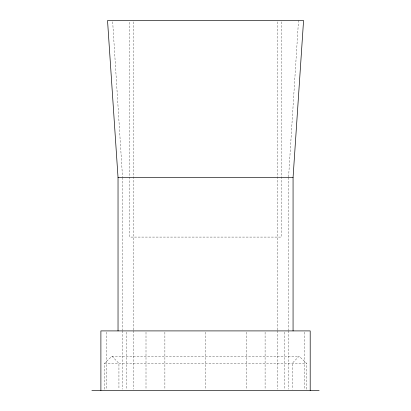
<?xml version="1.0" encoding="UTF-8"?>
<svg xmlns="http://www.w3.org/2000/svg" width="411" height="411" viewBox="0 0 411 411"><rect width="100%" height="100%" fill="white"/><g stroke="black" fill="none" stroke-linecap="round" stroke-linejoin="round"><path stroke-width="0.31" stroke-dasharray="2.06 1.54" d="M288.594 176.889L298.509 20.55M306.596 389.191L306.596 363.386L299.11 356.167L292.159 363.386L292.159 389.191M104.502 389.191L104.502 363.386L111.987 356.167L299.11 356.167M104.502 363.386L306.596 363.386M111.987 356.167L118.938 363.386L118.938 389.191M112.671 21.829L122.509 176.889M304.792 332.186L304.792 389.171M288.553 177.531L288.553 330.167M288.553 330.809L288.553 389.166M284.448 332.186L284.448 389.171M281.335 21.829L281.335 237.085L129.763 237.085L129.763 21.829M277.723 21.829L277.723 330.084M277.723 330.727L277.723 389.171M265.095 332.186L265.095 389.171M246.215 332.186L246.215 389.171M205.551 332.186L205.551 389.171M164.883 332.186L164.883 389.171M146.003 332.186L146.003 389.171M133.375 21.829L133.375 330.084M133.375 330.727L133.375 389.171M126.65 332.186L126.65 389.171M122.545 177.531L122.545 330.167M122.545 330.809L122.545 389.166M106.305 332.186L106.305 389.171"/><path stroke-width="0.62" d="M293.064 330.906L293.064 177.531L303.565 20.55L107.533 20.55L118.034 177.531L118.034 330.906M118.034 177.531L293.064 177.531M91.874 390.45L319.126 390.45M310.202 390.45L310.202 330.906L100.895 330.906L100.895 390.45"/></g></svg>
